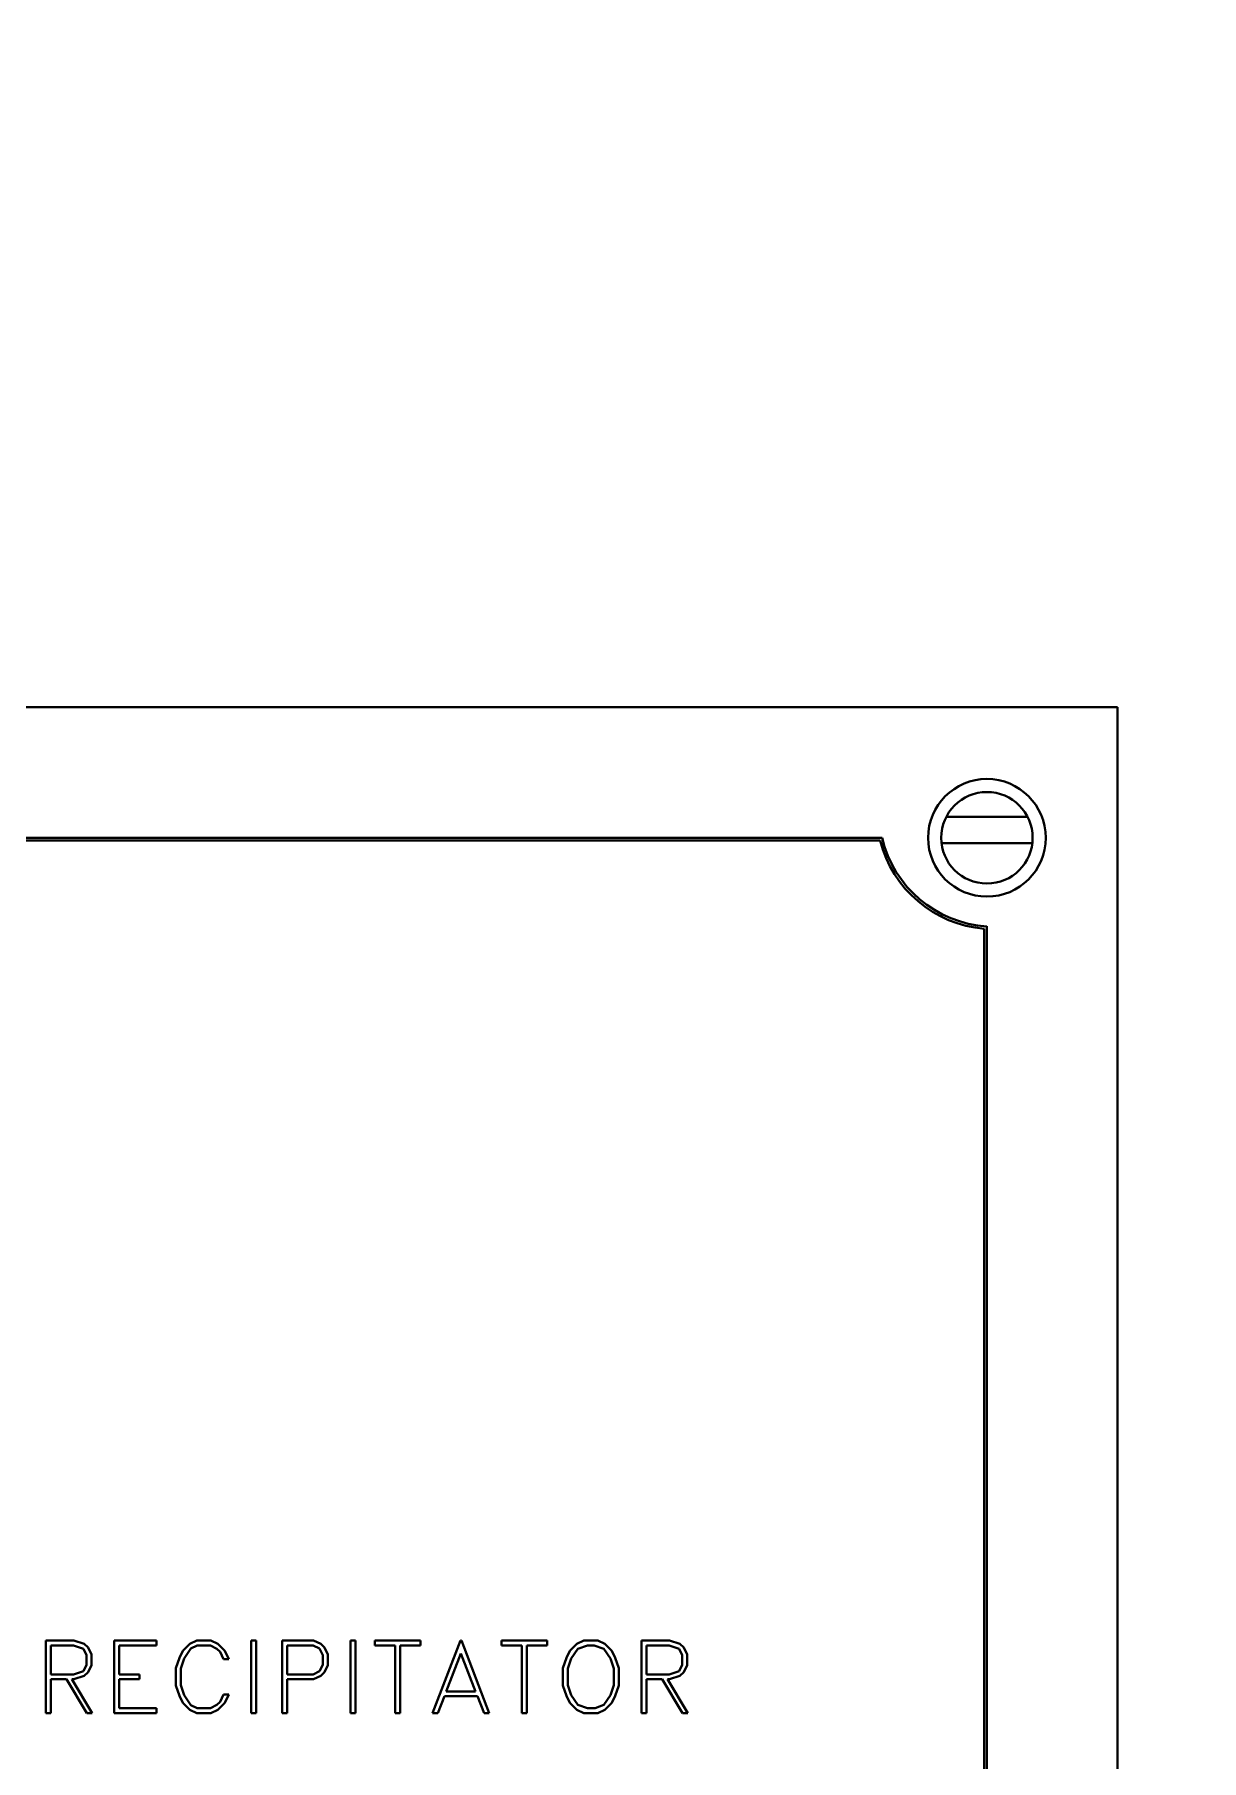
# Model space of a CAD drawing. Header units: millimetres. Extents: x 0 to 5945, y 0 to 4205.
# Drawn here: x 4930.9 to 4975.6, y 2051.8 to 2117.9 of the extents above; entities that cross this region are included whole.
import ezdxf

# ---------------------------------------------------------------- set-up
doc = ezdxf.new("R2010")
doc.units = ezdxf.units.MM
doc.header["$LTSCALE"] = 5
doc.layers.add('가시적인 것(ISO)', color=3, linetype='Continuous', lineweight=40)
doc.layers.add('기호(ISO)', color=5, linetype='Continuous', lineweight=25)
doc.styles.add('치수 텍스트_PSTEK_POSCO', font='isocp.shx')
doc.dimstyles.new('치수_PSTEK_POSCO$7', dxfattribs={"dimscale": 5, "dimtxt": 3.5, "dimasz": 2.5, "dimexe": 2, "dimexo": 2.5, "dimgap": 1, "dimtad": 1, "dimrnd": 1e-08, "dimdsep": 46, "dimtxsty": '치수 텍스트_PSTEK_POSCO', "dimcen": 0.09, "dimdle": 10, "dimclrd": 7, "dimclre": 7, "dimclrt": 2, "dimadec": 1, "dimazin": 2, "dimtfac": 1, "dimtmove": 0, "dimatfit": 3, "dimfxl": 0, "dimtolj": 1, "dimlwd": -1, "dimlwe": -1, "dimarcsym": 0})

msp = doc.modelspace()

# ---------------------------------------------------------------- linework, layer by layer
at = {"layer": '가시적인 것(ISO)'}
for p, q in [((4812.374, 2092.126), (4972.374, 2092.126)), ((4972.374, 2092.126), (4972.374, 1972.126)), ((4968.93, 2087.926), (4965.817, 2087.926)), ((4963.366, 2087.126), (4821.654, 2087.126)), ((4821.732, 2087.026), (4963.287, 2087.026)), ((4969.112, 2086.926), (4965.635, 2086.926)), ((4967.274, 2083.647), (4967.274, 1980.606)), ((4967.374, 1980.513), (4967.374, 2083.74)), ((4932.448, 2056.424), (4931.376, 2056.424)), ((4931.376, 2056.424), (4931.376, 2053.641)), ((4931.565, 2055.127), (4931.565, 2056.235)), ((4931.565, 2056.235), (4932.438, 2056.235)), ((4932.438, 2056.235), (4932.81, 2056.108)), ((4932.847, 2056.289), (4932.448, 2056.424)), ((4932.81, 2056.108), (4932.932, 2055.867)), ((4932.989, 2056.154), (4932.847, 2056.289)), ((4933.121, 2055.883), (4932.989, 2056.154)), ((4933.991, 2056.424), (4933.991, 2053.641)), ((4935.606, 2056.424), (4933.991, 2056.424)), ((4934.18, 2055.127), (4934.18, 2056.235)), ((4934.18, 2056.235), (4935.606, 2056.235)), ((4935.606, 2056.235), (4935.606, 2056.424)), ((4936.613, 2056.025), (4936.483, 2055.756)), ((4936.879, 2056.289), (4936.613, 2056.025)), ((4936.665, 2055.73), (4936.916, 2056.113)), ((4937.149, 2056.424), (4936.879, 2056.289)), ((4936.916, 2056.113), (4937.164, 2056.235)), ((4937.682, 2056.424), (4937.149, 2056.424)), ((4937.164, 2056.235), (4937.669, 2056.235)), ((4937.669, 2056.235), (4937.915, 2056.108)), ((4937.954, 2056.289), (4937.682, 2056.424)), ((4937.915, 2056.108), (4938.039, 2055.986)), ((4938.22, 2056.022), (4937.954, 2056.289)), ((4938.039, 2055.986), (4938.176, 2055.714)), ((4938.373, 2055.714), (4938.22, 2056.022)), ((4939.225, 2056.424), (4939.225, 2053.641)), ((4939.414, 2056.424), (4939.225, 2056.424)), ((4939.414, 2053.641), (4939.414, 2056.424)), ((4941.619, 2056.424), (4940.415, 2056.424)), ((4940.415, 2056.424), (4940.415, 2053.641)), ((4940.604, 2056.235), (4941.603, 2056.235)), ((4940.604, 2055.127), (4940.604, 2056.235)), ((4941.603, 2056.235), (4941.849, 2056.113)), ((4941.891, 2056.289), (4941.619, 2056.424)), ((4941.849, 2056.113), (4941.971, 2055.867)), ((4942.028, 2056.154), (4941.891, 2056.289)), ((4942.16, 2055.883), (4942.028, 2056.154)), ((4943.219, 2056.424), (4943.03, 2056.424)), ((4943.03, 2056.424), (4943.03, 2053.641)), ((4943.219, 2053.641), (4943.219, 2056.424)), ((4945.706, 2056.424), (4943.964, 2056.424)), ((4943.964, 2056.424), (4943.964, 2056.235)), ((4943.964, 2056.235), (4944.741, 2056.235)), ((4944.741, 2056.235), (4944.741, 2053.641)), ((4944.93, 2053.641), (4944.93, 2056.235)), ((4944.93, 2056.235), (4945.706, 2056.235)), ((4945.706, 2056.235), (4945.706, 2056.424)), ((4947.236, 2056.424), (4946.172, 2053.641)), ((4946.692, 2054.477), (4947.254, 2055.921)), ((4947.275, 2056.424), (4947.236, 2056.424)), ((4947.254, 2055.921), (4947.816, 2054.477)), ((4948.336, 2053.641), (4947.275, 2056.424)), ((4948.805, 2056.424), (4948.805, 2056.235)), ((4950.547, 2056.424), (4948.805, 2056.424)), ((4948.805, 2056.235), (4949.581, 2056.235)), ((4949.581, 2056.235), (4949.581, 2053.641)), ((4949.77, 2053.641), (4949.77, 2056.235)), ((4949.77, 2056.235), (4950.547, 2056.235)), ((4950.547, 2056.235), (4950.547, 2056.424)), ((4951.419, 2056.025), (4951.292, 2055.756)), ((4951.688, 2056.289), (4951.419, 2056.025)), ((4951.473, 2055.73), (4951.724, 2056.108)), ((4951.957, 2056.424), (4951.688, 2056.289)), ((4951.724, 2056.108), (4952.1, 2056.235)), ((4952.491, 2056.424), (4951.957, 2056.424)), ((4952.1, 2056.235), (4952.351, 2056.235)), ((4952.351, 2056.235), (4952.726, 2056.108)), ((4952.762, 2056.289), (4952.491, 2056.424)), ((4952.726, 2056.108), (4952.98, 2055.73)), ((4953.029, 2056.025), (4952.762, 2056.289)), ((4953.158, 2055.756), (4953.029, 2056.025)), ((4955.234, 2056.424), (4954.163, 2056.424)), ((4954.163, 2056.424), (4954.163, 2053.641)), ((4954.352, 2055.127), (4954.352, 2056.235)), ((4954.352, 2056.235), (4955.224, 2056.235)), ((4955.224, 2056.235), (4955.597, 2056.108)), ((4955.633, 2056.289), (4955.234, 2056.424)), ((4955.597, 2056.108), (4955.718, 2055.867)), ((4955.775, 2056.154), (4955.633, 2056.289)), ((4955.907, 2055.883), (4955.775, 2056.154)), ((4932.81, 2055.254), (4932.438, 2055.127)), ((4932.932, 2055.494), (4932.81, 2055.254)), ((4932.932, 2055.867), (4932.932, 2055.494)), ((4932.989, 2055.207), (4933.121, 2055.479)), ((4933.121, 2055.479), (4933.121, 2055.883)), ((4936.483, 2055.756), (4936.349, 2055.36)), ((4936.349, 2055.36), (4936.349, 2054.705)), ((4936.538, 2055.352), (4936.665, 2055.73)), ((4936.538, 2054.713), (4936.538, 2055.352)), ((4938.176, 2055.714), (4938.373, 2055.714)), ((4941.849, 2055.248), (4941.603, 2055.127)), ((4941.971, 2055.494), (4941.849, 2055.248)), ((4941.971, 2055.867), (4941.971, 2055.494)), ((4942.028, 2055.207), (4942.16, 2055.479)), ((4942.16, 2055.479), (4942.16, 2055.883)), ((4951.292, 2055.756), (4951.157, 2055.36)), ((4951.157, 2055.36), (4951.157, 2054.705)), ((4951.346, 2055.352), (4951.473, 2055.73)), ((4951.346, 2054.713), (4951.346, 2055.352)), ((4952.98, 2055.73), (4953.104, 2055.352)), ((4953.104, 2055.352), (4953.104, 2054.713)), ((4953.293, 2055.36), (4953.158, 2055.756)), ((4953.293, 2054.705), (4953.293, 2055.36)), ((4955.597, 2055.254), (4955.224, 2055.127)), ((4955.718, 2055.494), (4955.597, 2055.254)), ((4955.718, 2055.867), (4955.718, 2055.494)), ((4955.775, 2055.207), (4955.907, 2055.479)), ((4955.907, 2055.479), (4955.907, 2055.883)), ((4932.438, 2055.127), (4931.565, 2055.127)), ((4931.565, 2053.641), (4931.565, 2054.938)), ((4931.565, 2054.938), (4932.166, 2054.938)), ((4932.166, 2054.938), (4932.945, 2053.641)), ((4933.144, 2053.641), (4932.368, 2054.938)), ((4932.368, 2054.938), (4932.448, 2054.938)), ((4932.448, 2054.938), (4932.847, 2055.072)), ((4932.847, 2055.072), (4932.989, 2055.207)), ((4934.956, 2055.127), (4934.18, 2055.127)), ((4934.18, 2053.83), (4934.18, 2054.938)), ((4934.18, 2054.938), (4934.956, 2054.938)), ((4934.956, 2054.938), (4934.956, 2055.127)), ((4936.349, 2054.705), (4936.483, 2054.309)), ((4936.665, 2054.335), (4936.538, 2054.713)), ((4941.603, 2055.127), (4940.604, 2055.127)), ((4940.604, 2053.641), (4940.604, 2054.938)), ((4940.604, 2054.938), (4941.619, 2054.938)), ((4941.619, 2054.938), (4941.891, 2055.072)), ((4941.891, 2055.072), (4942.028, 2055.207)), ((4951.157, 2054.705), (4951.292, 2054.309)), ((4951.473, 2054.335), (4951.346, 2054.713)), ((4953.104, 2054.713), (4952.98, 2054.335)), ((4953.158, 2054.309), (4953.293, 2054.705)), ((4955.224, 2055.127), (4954.352, 2055.127)), ((4954.352, 2053.641), (4954.352, 2054.938)), ((4954.352, 2054.938), (4954.952, 2054.938)), ((4954.952, 2054.938), (4955.731, 2053.641)), ((4955.931, 2053.641), (4955.154, 2054.938)), ((4955.154, 2054.938), (4955.234, 2054.938)), ((4955.234, 2054.938), (4955.633, 2055.072)), ((4955.633, 2055.072), (4955.775, 2055.207)), ((4936.483, 2054.309), (4936.613, 2054.04)), ((4936.613, 2054.04), (4936.879, 2053.776)), ((4936.916, 2053.954), (4936.665, 2054.335)), ((4937.164, 2053.83), (4936.916, 2053.954)), ((4937.915, 2053.957), (4937.669, 2053.83)), ((4938.039, 2054.078), (4937.915, 2053.957)), ((4937.954, 2053.776), (4938.22, 2054.042)), ((4938.176, 2054.35), (4938.039, 2054.078)), ((4938.373, 2054.35), (4938.176, 2054.35)), ((4938.22, 2054.042), (4938.373, 2054.35)), ((4946.366, 2053.641), (4946.622, 2054.288)), ((4946.622, 2054.288), (4947.888, 2054.288)), ((4947.816, 2054.477), (4946.692, 2054.477)), ((4947.888, 2054.288), (4948.144, 2053.641)), ((4951.292, 2054.309), (4951.419, 2054.04)), ((4951.419, 2054.04), (4951.688, 2053.776)), ((4951.724, 2053.957), (4951.473, 2054.335)), ((4952.1, 2053.83), (4951.724, 2053.957)), ((4952.726, 2053.957), (4952.382, 2053.83)), ((4952.98, 2054.335), (4952.726, 2053.957)), ((4952.762, 2053.776), (4953.029, 2054.04)), ((4953.029, 2054.04), (4953.158, 2054.309)), ((4931.376, 2053.641), (4931.565, 2053.641)), ((4932.945, 2053.641), (4933.144, 2053.641)), ((4933.991, 2053.641), (4935.606, 2053.641)), ((4935.606, 2053.83), (4934.18, 2053.83)), ((4935.606, 2053.641), (4935.606, 2053.83)), ((4936.879, 2053.776), (4937.149, 2053.641)), ((4937.149, 2053.641), (4937.682, 2053.641)), ((4937.669, 2053.83), (4937.164, 2053.83)), ((4937.682, 2053.641), (4937.954, 2053.776)), ((4939.225, 2053.641), (4939.414, 2053.641)), ((4940.415, 2053.641), (4940.604, 2053.641)), ((4943.03, 2053.641), (4943.219, 2053.641)), ((4944.741, 2053.641), (4944.93, 2053.641)), ((4946.172, 2053.641), (4946.366, 2053.641)), ((4948.144, 2053.641), (4948.336, 2053.641)), ((4949.581, 2053.641), (4949.77, 2053.641)), ((4951.688, 2053.776), (4951.957, 2053.641)), ((4951.957, 2053.641), (4952.491, 2053.641)), ((4952.382, 2053.83), (4952.1, 2053.83)), ((4952.491, 2053.641), (4952.762, 2053.776)), ((4954.163, 2053.641), (4954.352, 2053.641)), ((4955.731, 2053.641), (4955.931, 2053.641))]:
    msp.add_line(p, q, dxfattribs=at)
for radius in [2.25, 1.75]:
    msp.add_circle((4967.374, 2087.126), radius, dxfattribs=at)
for radius, start, end in [(4.495, 194.16493, 265.25914), (4.395, 193.15164, 266.45819)]:
    msp.add_arc((4967.645, 2088.126), radius, start, end, dxfattribs=at)

# ---------------------------------------------------------------- leaders
at = {"layer": '기호(ISO)', "color": 7, "annotation_type": 0, "has_hookline": 1, "hookline_direction": 0, "text_width": 7}
for points in [[(4905.325, 2229.169), (5231.804, 2067.573), (5244.304, 2067.573)], [(4972.374, 1999.036), (5235.773, 2067.569)]]:
    msp.add_leader(points, dimstyle='치수_PSTEK_POSCO$7', override={"dimtad": 0}, dxfattribs=at)

doc.saveas('drawing.dxf')
